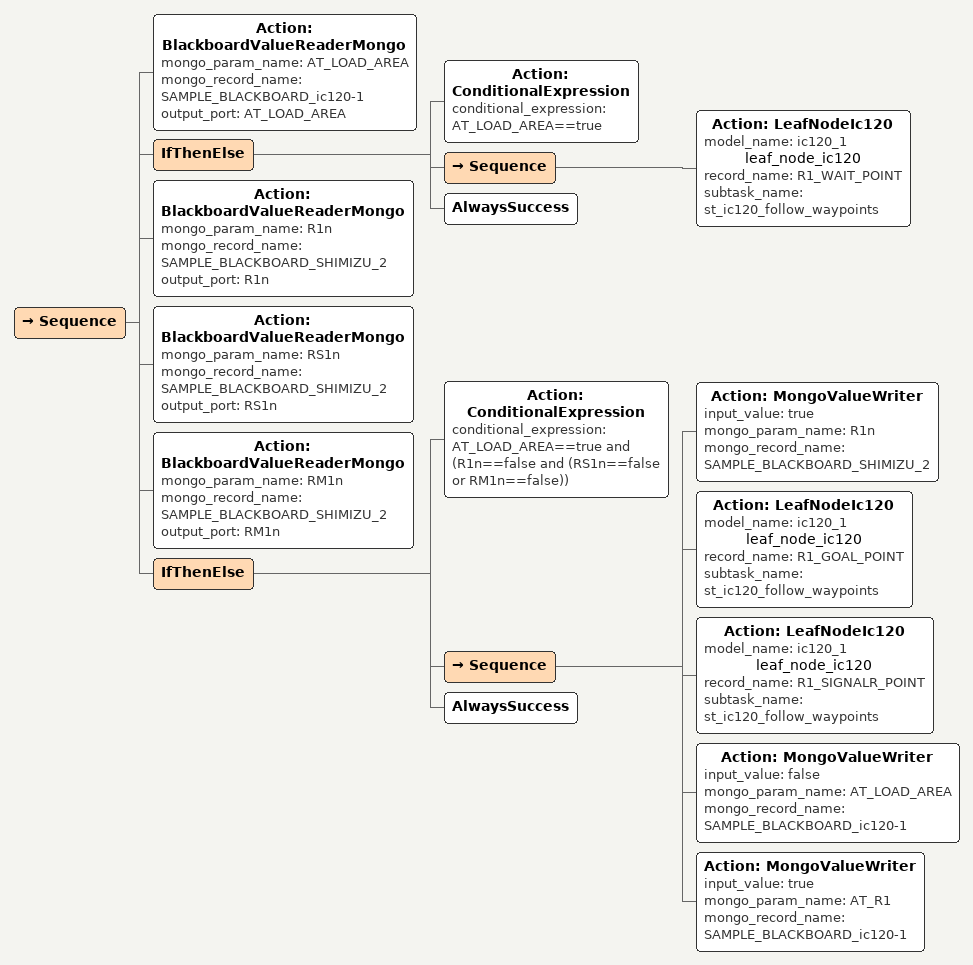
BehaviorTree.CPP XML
<Sequence>
                                            <Action ID="BlackboardValueReaderMongo" mongo_param_name="AT_LOAD_AREA" mongo_record_name="SAMPLE_BLACKBOARD_ic120-1" output_port="AT_LOAD_AREA"/>
                                            <IfThenElse>
                                                <Action ID="ConditionalExpression" conditional_expression="AT_LOAD_AREA==true"/>
                                                <Sequence>
                                                    <Action ID="LeafNodeIc120" model_name="ic120_1" name="leaf_node_ic120" record_name="R1_WAIT_POINT" subtask_name="st_ic120_follow_waypoints"/>
                                                </Sequence>
                                                <AlwaysSuccess/>
                                            </IfThenElse>
                                            <Action ID="BlackboardValueReaderMongo" mongo_param_name="R1n" mongo_record_name="SAMPLE_BLACKBOARD_SHIMIZU_2" output_port="R1n"/>
                                            <Action ID="BlackboardValueReaderMongo" mongo_param_name="RS1n" mongo_record_name="SAMPLE_BLACKBOARD_SHIMIZU_2" output_port="RS1n"/>
                                            <Action ID="BlackboardValueReaderMongo" mongo_param_name="RM1n" mongo_record_name="SAMPLE_BLACKBOARD_SHIMIZU_2" output_port="RM1n"/>
                                            <IfThenElse>
                                                <Action ID="ConditionalExpression" conditional_expression="AT_LOAD_AREA==true and (R1n==false and 
(RS1n==false or RM1n==false))"/>
                                                <Sequence>
                                                    <Action ID="MongoValueWriter" input_value="true" mongo_param_name="R1n" mongo_record_name="SAMPLE_BLACKBOARD_SHIMIZU_2"/>
                                                    <Action ID="LeafNodeIc120" model_name="ic120_1" name="leaf_node_ic120" record_name="R1_GOAL_POINT" subtask_name="st_ic120_follow_waypoints"/>
                                                    <Action ID="LeafNodeIc120" model_name="ic120_1" name="leaf_node_ic120" record_name="R1_SIGNALR_POINT" subtask_name="st_ic120_follow_waypoints"/>
                                                    <Action ID="MongoValueWriter" input_value="false" mongo_param_name="AT_LOAD_AREA" mongo_record_name="SAMPLE_BLACKBOARD_ic120-1"/>
                                                    <Action ID="MongoValueWriter" input_value="true" mongo_param_name="AT_R1" mongo_record_name="SAMPLE_BLACKBOARD_ic120-1"/>
                                                </Sequence>
                                                <AlwaysSuccess/>
                                            </IfThenElse>
                                        </Sequence>
